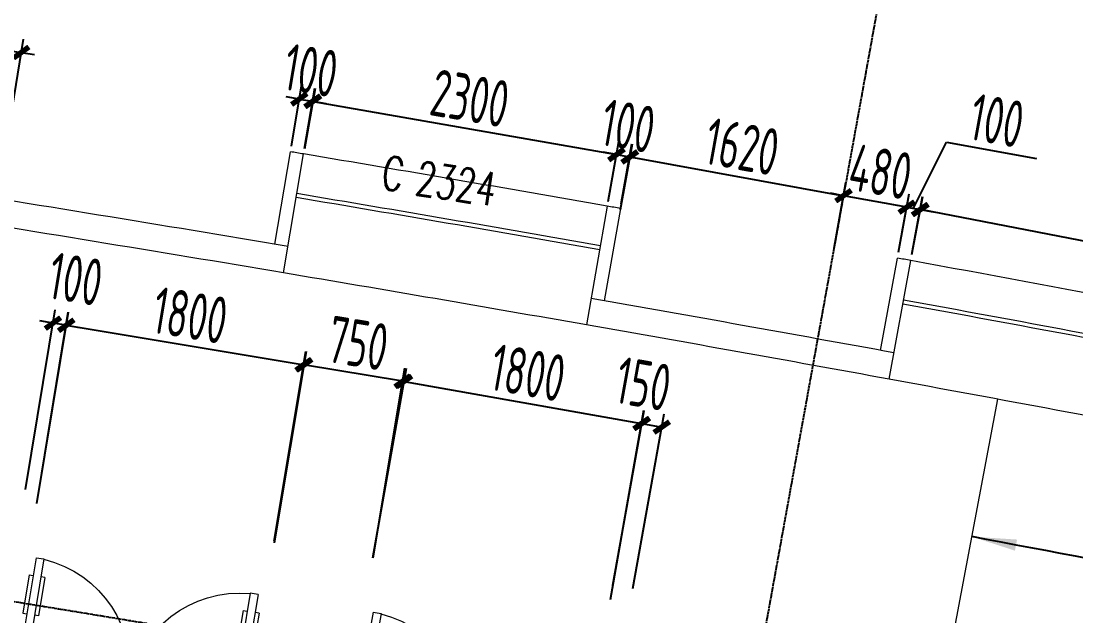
# Model space of a CAD drawing. Header units: millimetres. Extents: x 11515858 to 24947533, y -12784974 to -6116114.
# Drawn here: x 11829720 to 11837594, y -6381707 to -6377269 of the extents above; entities that cross this region are included whole.
import ezdxf
from ezdxf.enums import TextEntityAlignment as Align

# ---------------------------------------------------------------- set-up
doc = ezdxf.new("R2010")
doc.units = ezdxf.units.MM
doc.header["$LTSCALE"] = 10
for name, pattern in [('A2-RG-AXIS$0$CENTER', [2, 1.25, -0.25, 0.25, -0.25]), ('A2-RG-AXIS$0$DOTE', [2.42, 2, -0.2, 0.02, -0.2]), ('A2-RI-F2$0$DOT2', [0.125, 0, -0.125])]:
    doc.linetypes.add(name, pattern=pattern)
for name, color, linetype in [('A2-RB-F2$0$$34$A-DIMS-100', 1, 'Continuous'), ('A2-RB-F2$0$A-DIMS-100', 1, 'Continuous'), ('A2-RG-AXIS$0$A-GRID', 1, 'A2-RG-AXIS$0$CENTER'), ('A2-RI-F2$0$$0$AUDIT_D_120618114340-341', 1, 'Continuous'), ('A2-RI-F2$0$A-ROOF-EDGE', 2, 'Continuous'), ('A2-RI-F2$0$A-STRS', 50, 'Continuous'), ('A2-RI-F2$0$A-SYMB-DOOR', 4, 'Continuous'), ('A2-RI-F2$0$an-door', 2, 'Continuous'), ('A2-RI-F2$0$WINDOW_TEXT', 7, 'Continuous')]:
    doc.layers.add(name, color=color, linetype=linetype)
for name, color, linetype, lineweight in [('A2-RI-F2$0$A-ANNO-TEXT', 2, 'Continuous', 5), ('A2-RI-F2$0$A-DOOR', 32, 'Continuous', 5), ('A2-RI-F2$0$A-FLOR-OTLN', 4, 'A2-RI-F2$0$DOT2', 5), ('A2-RI-F2$0$A-FLOR-STRS', 2, 'Continuous', 5), ('A2-RI-F2$0$A-GLAZ', 140, 'Continuous', 5), ('A2-RI-F2$0$A-WALL', 7, 'Continuous', 5)]:
    doc.layers.add(name, color=color, linetype=linetype, lineweight=lineweight)
doc.styles.add('A2-RB-F2$0$$0$XD2008', font='hzs.shx', dxfattribs={"width": 0.7, "bigfont": 'hztxt.shx'})
doc.styles.add('A2-RB-F2$0$XD2008', font='hzs.shx', dxfattribs={"width": 0.7, "bigfont": 'hztxt.shx'})
doc.styles.add('A2-RI-F2$0$ECADI-TXT', font='simplex.shx', dxfattribs={"bigfont": 'hztxt.shx'})
doc.styles.add('A2-RI-F2$0$SIMPLEX', font='simplex.shx', dxfattribs={"width": 0.7})
doc.dimstyles.new('A2-RB-F2$0$$0$XD100$0', dxfattribs={"dimscale": 100, "dimtxt": 3.5, "dimasz": 1, "dimexe": 1, "dimexo": 2, "dimgap": 0.5, "dimtad": 1, "dimdec": 0, "dimdsep": 46, "dimtxsty": 'A2-RB-F2$0$$0$XD2008', "dimblk1": 'A2-RB-F2$0$$20$_ArchTick', "dimblk2": 'A2-RB-F2$0$$20$_ArchTick', "dimsah": 1, "dimcen": 2.5, "dimclrt": 4, "dimaunit": 1, "dimadec": 0, "dimazin": 0, "dimtfac": 1, "dimtdec": 0, "dimtix": 1, "dimtmove": 2, "dimatfit": 3, "dimfxl": 0, "dimtolj": 1, "dimtzin": 0, "dimarcsym": 0})
doc.dimstyles.new('A2-RB-F2$0$XD100$0', dxfattribs={"dimscale": 100, "dimtxt": 3.5, "dimasz": 1, "dimexe": 1, "dimexo": 2, "dimgap": 0.5, "dimtad": 1, "dimdec": 0, "dimdsep": 46, "dimtxsty": 'A2-RB-F2$0$XD2008', "dimblk1": 'A2-RB-F2$0$_ArchTick', "dimblk2": 'A2-RB-F2$0$_ArchTick', "dimsah": 1, "dimcen": 2.5, "dimclrt": 4, "dimaunit": 1, "dimadec": 0, "dimazin": 0, "dimtfac": 1, "dimtdec": 0, "dimtix": 1, "dimtmove": 1, "dimatfit": 3, "dimfxl": 0, "dimtolj": 1, "dimtzin": 0, "dimarcsym": 0})

# ---------------------------------------------------------------- blocks, each defined once
blk = doc.blocks.new('A2-RG-AXIS')
at = {"layer": 'A2-RG-AXIS$0$A-GRID', "linetype": 'A2-RG-AXIS$0$DOTE'}
blk.add_line((11829692, -6412654), (11836852.5, -6373096.9), dxfattribs=at)
for radius in [323300, 316700, 313400]:
    blk.add_arc((11778730.7, -6694178.7), radius, 75.589285, 95.407644, dxfattribs=at)
blk = doc.blocks.new('A2-RB-F2$0$$20$_ArchTick')
at = {"color": 0, "linetype": 'ByBlock', "const_width": 0.4}
blk.add_lwpolyline([(-0.5, -0.5), (0.5, 0.5)], dxfattribs=at)
blk = doc.blocks.new('*D1638')
at = {"layer": 'A2-RB-F2$0$$34$A-DIMS-100', "color": 0, "lineweight": -2, "ltscale": 3, "transparency": 16777216}
for p, q in [((11829837, -6380868.2), (11830074.3, -6379440.2)), ((11830057.9, -6379538.9), (11831833.6, -6379833.9)), ((11831612.8, -6381163.2), (11831850, -6379735.3))]:
    blk.add_line(p, q, dxfattribs=at)
at = {"layer": 'Defpoints', "color": 0, "ltscale": 3, "transparency": 16777216}
for p in [(11831833.6, -6379833.9), (11829804.2, -6381065.5), (11831580, -6381360.5)]:
    blk.add_point(p, dxfattribs=at)
at = {"layer": 'A2-RB-F2$0$$34$A-DIMS-100', "color": 0, "lineweight": -2, "ltscale": 3, "transparency": 16777216, "xscale": 100, "yscale": 100, "zscale": 100}
for p, rotation in [((11830057.9, -6379538.9), 170.565285652443), ((11831833.6, -6379833.9), 350.565285652443)]:
    blk.add_blockref('A2-RB-F2$0$$20$_ArchTick', p, dxfattribs=dict(at, rotation=rotation))
at = {"layer": 'A2-RB-F2$0$$34$A-DIMS-100', "color": 4, "ltscale": 3, "transparency": 16777216, "insert": (11830982.7, -6379464.4), "char_height": 350, "attachment_point": 5, "rotation": 350.56529, "style": 'A2-RB-F2$0$$0$XD2008'}
blk.add_mtext('\\A1;1800', dxfattribs=at)
blk = doc.blocks.new('*D1639')
at = {"layer": 'A2-RB-F2$0$$34$A-DIMS-100', "color": 0, "lineweight": -2, "ltscale": 3, "transparency": 16777216}
for p, q in [((11831609.7, -6381150.4), (11831845.1, -6379734.5)), ((11832568.3, -6379956.1), (11831828.7, -6379833.1)), ((11832349.3, -6381273.4), (11832584.7, -6379857.4))]:
    blk.add_line(p, q, dxfattribs=at)
at = {"layer": 'Defpoints', "color": 0, "ltscale": 3, "transparency": 16777216}
for p in [(11831828.7, -6379833.1), (11831576.9, -6381347.7), (11832316.5, -6381470.7)]:
    blk.add_point(p, dxfattribs=at)
at = {"layer": 'A2-RB-F2$0$$34$A-DIMS-100', "color": 0, "lineweight": -2, "ltscale": 3, "transparency": 16777216, "xscale": 100, "yscale": 100, "zscale": 100}
for p, rotation in [((11831828.7, -6379833.1), 170.5613517097624), ((11832568.3, -6379956.1), 350.5613517097623)]:
    blk.add_blockref('A2-RB-F2$0$$20$_ArchTick', p, dxfattribs=dict(at, rotation=rotation))
at = {"layer": 'A2-RB-F2$0$$34$A-DIMS-100', "color": 4, "ltscale": 3, "transparency": 16777216, "insert": (11832235.4, -6379672.6), "char_height": 350, "attachment_point": 5, "rotation": 350.56135, "style": 'A2-RB-F2$0$$0$XD2008'}
blk.add_mtext('\\A1;750', dxfattribs=at)
blk = doc.blocks.new('*D1640')
at = {"layer": 'A2-RB-F2$0$$34$A-DIMS-100', "color": 0, "lineweight": -2, "ltscale": 3, "transparency": 16777216}
for p, q in [((11832346.4, -6381272.8), (11832596.2, -6379859.4)), ((11832578.8, -6379957.9), (11834351.4, -6380271.2)), ((11834119, -6381586.1), (11834368.8, -6380172.7))]:
    blk.add_line(p, q, dxfattribs=at)
at = {"layer": 'Defpoints', "color": 0, "ltscale": 3, "transparency": 16777216}
for p in [(11834351.4, -6380271.2), (11832311.6, -6381469.8), (11834084.2, -6381783.1)]:
    blk.add_point(p, dxfattribs=at)
at = {"layer": 'A2-RB-F2$0$$34$A-DIMS-100', "color": 0, "lineweight": -2, "ltscale": 3, "transparency": 16777216, "xscale": 100, "yscale": 100, "zscale": 100}
for p, rotation in [((11832578.8, -6379957.9), 169.9776083506145), ((11834351.4, -6380271.2), 349.9776083506145)]:
    blk.add_blockref('A2-RB-F2$0$$20$_ArchTick', p, dxfattribs=dict(at, rotation=rotation))
at = {"layer": 'A2-RB-F2$0$$34$A-DIMS-100', "color": 4, "ltscale": 3, "transparency": 16777216, "insert": (11833504.2, -6379893), "char_height": 350, "attachment_point": 5, "rotation": 349.97761, "style": 'A2-RB-F2$0$$0$XD2008'}
blk.add_mtext('\\A1;1800', dxfattribs=at)
blk = doc.blocks.new('*D1641')
at = {"layer": 'A2-RB-F2$0$$34$A-DIMS-100', "color": 0, "lineweight": -2, "ltscale": 3, "transparency": 16777216}
for p, q in [((11834137.6, -6381477.2), (11834372.1, -6380173.3)), ((11834285.7, -6381503.8), (11834520.2, -6380200)), ((11834354.4, -6380271.8), (11834502.5, -6380298.4))]:
    blk.add_line(p, q, dxfattribs=at)
at = {"layer": 'Defpoints', "color": 0, "ltscale": 3, "transparency": 16777216}
for p in [(11834502.5, -6380298.4), (11834102.2, -6381674.1), (11834250.2, -6381700.7)]:
    blk.add_point(p, dxfattribs=at)
at = {"layer": 'A2-RB-F2$0$$34$A-DIMS-100', "color": 0, "lineweight": -2, "ltscale": 3, "transparency": 16777216, "xscale": 100, "yscale": 100, "zscale": 100}
for p, rotation in [((11834354.4, -6380271.8), 169.8036485705996), ((11834502.5, -6380298.4), 349.8036485705996)]:
    blk.add_blockref('A2-RB-F2$0$$20$_ArchTick', p, dxfattribs=dict(at, rotation=rotation))
at = {"layer": 'A2-RB-F2$0$$34$A-DIMS-100', "color": 4, "ltscale": 3, "transparency": 16777216, "insert": (11834365.5, -6379976), "char_height": 350, "attachment_point": 5, "rotation": 349.80365, "style": 'A2-RB-F2$0$$0$XD2008'}
blk.add_mtext('\\A1;150', dxfattribs=at)
blk = doc.blocks.new('*D1642')
at = {"layer": 'A2-RB-F2$0$$34$A-DIMS-100', "color": 0, "lineweight": -2, "ltscale": 3, "transparency": 16777216}
for p, q in [((11829753.2, -6380763), (11829974.3, -6379423.7)), ((11829851.8, -6380779.2), (11830072.9, -6379440)), ((11829958, -6379522.4), (11829859.3, -6379506.1)), ((11830056.6, -6379538.7), (11829958, -6379522.4)), ((11830056.6, -6379538.7), (11830155.3, -6379554.9))]:
    blk.add_line(p, q, dxfattribs=at)
at = {"layer": 'Defpoints', "color": 0, "ltscale": 3, "transparency": 16777216}
for p in [(11829958, -6379522.4), (11829720.6, -6380960.3), (11829819.2, -6380976.6)]:
    blk.add_point(p, dxfattribs=at)
at = {"layer": 'A2-RB-F2$0$$34$A-DIMS-100', "color": 0, "lineweight": -2, "ltscale": 3, "transparency": 16777216, "xscale": 100, "yscale": 100, "zscale": 100}
for p, rotation in [((11829958, -6379522.4), 350.6253598082517), ((11830056.6, -6379538.7), 170.6253598082517)]:
    blk.add_blockref('A2-RB-F2$0$$20$_ArchTick', p, dxfattribs=dict(at, rotation=rotation))
at = {"layer": 'A2-RB-F2$0$$34$A-DIMS-100', "color": 4, "ltscale": 3, "transparency": 16777216, "insert": (11830128.1, -6379194), "char_height": 350, "attachment_point": 5, "rotation": 350.62536, "style": 'A2-RB-F2$0$$0$XD2008'}
blk.add_mtext('\\A1;100', dxfattribs=at)
blk = doc.blocks.new('A2-RB-F2$0$_ArchTick')
at = {"color": 0, "linetype": 'ByBlock', "const_width": 0.4}
blk.add_lwpolyline([(-0.5, -0.5), (0.5, 0.5)], dxfattribs=at)
blk = doc.blocks.new('*D1957')
at = {"layer": 'A2-RB-F2$0$A-DIMS-100', "color": 0, "lineweight": -2, "transparency": 16777216}
for p, q in [((11836381.4, -6378665.8), (11836628, -6378171.7)), ((11836628, -6378171.7), (11837300.2, -6378294.5)), ((11836270.8, -6378992.6), (11836350.1, -6378558.5)), ((11836369.2, -6379010.6), (11836448.5, -6378576.4)), ((11836332.2, -6378656.8), (11836233.8, -6378638.9)), ((11836332.2, -6378656.8), (11836430.5, -6378674.8)), ((11836332.2, -6378656.8), (11836430.5, -6378674.8)), ((11836430.5, -6378674.8), (11836528.9, -6378692.8))]:
    blk.add_line(p, q, dxfattribs=at)
at = {"layer": 'Defpoints', "color": 0, "transparency": 16777216}
for p in [(11836430.5, -6378674.8), (11836234.9, -6379189.3), (11836333.2, -6379207.3)]:
    blk.add_point(p, dxfattribs=at)
at = {"layer": 'A2-RB-F2$0$A-DIMS-100', "color": 0, "lineweight": -2, "transparency": 16777216, "xscale": 100, "yscale": 100, "zscale": 100}
for p, rotation in [((11836332.2, -6378656.8), 349.6448281585569), ((11836430.5, -6378674.8), 169.6448281585569)]:
    blk.add_blockref('A2-RB-F2$0$_ArchTick', p, dxfattribs=dict(at, rotation=rotation))
at = {"layer": 'A2-RB-F2$0$A-DIMS-100', "color": 4, "transparency": 16777216, "insert": (11837004.6, -6378011.7), "char_height": 350, "attachment_point": 5, "rotation": 349.64483, "style": 'A2-RB-F2$0$XD2008'}
blk.add_mtext('\\A1;100', dxfattribs=at)
blk = doc.blocks.new('*D1958')
at = {"layer": 'A2-RB-F2$0$A-DIMS-100', "color": 0, "lineweight": -2, "transparency": 16777216}
for p, q in [((11835826.4, -6378754.9), (11835877.5, -6378472.9)), ((11835859.7, -6378571.3), (11835761.3, -6378553.4)), ((11836331.6, -6378656.9), (11835859.7, -6378571.3)), ((11836298.3, -6378840.6), (11836349.5, -6378558.5)), ((11836331.6, -6378656.9), (11836430, -6378674.8))]:
    blk.add_line(p, q, dxfattribs=at)
at = {"layer": 'Defpoints', "color": 0, "transparency": 16777216}
for p in [(11835859.7, -6378571.3), (11835790.7, -6378951.7), (11836262.6, -6379037.3)]:
    blk.add_point(p, dxfattribs=at)
at = {"layer": 'A2-RB-F2$0$A-DIMS-100', "color": 0, "lineweight": -2, "transparency": 16777216, "xscale": 100, "yscale": 100, "zscale": 100}
for p, rotation in [((11835859.7, -6378571.3), 349.7176528162459), ((11836331.6, -6378656.9), 169.7176528162459)]:
    blk.add_blockref('A2-RB-F2$0$_ArchTick', p, dxfattribs=dict(at, rotation=rotation))
at = {"layer": 'A2-RB-F2$0$A-DIMS-100', "color": 4, "transparency": 16777216, "insert": (11836135.8, -6378392.7), "char_height": 350, "attachment_point": 5, "rotation": 349.71765, "style": 'A2-RB-F2$0$XD2008'}
blk.add_mtext('\\A1;480', dxfattribs=at)
blk = doc.blocks.new('*D1959')
at = {"layer": 'A2-RB-F2$0$A-DIMS-100', "color": 0, "lineweight": -2, "transparency": 16777216}
for p, q in [((11836369.1, -6379010.6), (11836452.8, -6378577.2)), ((11842620.1, -6379869.3), (11836433.8, -6378675.4)), ((11842555.4, -6380204.5), (11842639, -6379771.1))]:
    blk.add_line(p, q, dxfattribs=at)
at = {"layer": 'Defpoints', "color": 0, "transparency": 16777216}
for p in [(11836433.8, -6378675.4), (11836331.2, -6379206.9), (11842517.5, -6380400.9)]:
    blk.add_point(p, dxfattribs=at)
at = {"layer": 'A2-RB-F2$0$A-DIMS-100', "color": 0, "lineweight": -2, "transparency": 16777216, "xscale": 100, "yscale": 100, "zscale": 100}
for p, rotation in [((11836433.8, -6378675.4), 169.0765366442314), ((11842620.1, -6379869.3), 349.0765366442314)]:
    blk.add_blockref('A2-RB-F2$0$_ArchTick', p, dxfattribs=dict(at, rotation=rotation))
at = {"layer": 'A2-RB-F2$0$A-DIMS-100', "color": 4, "transparency": 16777216, "insert": (11839569.6, -6379051.4), "char_height": 350, "attachment_point": 5, "rotation": 349.07654, "style": 'A2-RB-F2$0$XD2008'}
blk.add_mtext('\\A1;6300', dxfattribs=at)
blk = doc.blocks.new('*D1905')
at = {"layer": 'A2-RB-F2$0$A-DIMS-100', "color": 0, "lineweight": -2, "transparency": 16777216}
for p, q in [((11831738, -6378201.6), (11831813.6, -6377751.7)), ((11831836.6, -6378218.2), (11831912.2, -6377768.3)), ((11831797, -6377850.3), (11831698.4, -6377833.7)), ((11831797, -6377850.3), (11831895.6, -6377866.9)), ((11831895.6, -6377866.9), (11831994.3, -6377883.4))]:
    blk.add_line(p, q, dxfattribs=at)
at = {"layer": 'Defpoints', "color": 0, "transparency": 16777216}
for p in [(11831895.6, -6377866.9), (11831704.8, -6378398.9), (11831803.4, -6378415.5)]:
    blk.add_point(p, dxfattribs=at)
at = {"layer": 'A2-RB-F2$0$A-DIMS-100', "color": 0, "lineweight": -2, "transparency": 16777216, "xscale": 100, "yscale": 100, "zscale": 100}
for p, rotation in [((11831797, -6377850.3), 350.4588747929772), ((11831895.6, -6377866.9), 170.4588747929771)]:
    blk.add_blockref('A2-RB-F2$0$_ArchTick', p, dxfattribs=dict(at, rotation=rotation))
at = {"layer": 'A2-RB-F2$0$A-DIMS-100', "color": 4, "transparency": 16777216, "insert": (11831883.6, -6377636.7), "char_height": 350, "attachment_point": 5, "rotation": 350.45887, "style": 'A2-RB-F2$0$XD2008'}
blk.add_mtext('\\A1;100', dxfattribs=at)
blk = doc.blocks.new('*D1906')
at = {"layer": 'A2-RB-F2$0$A-DIMS-100', "color": 0, "lineweight": -2, "transparency": 16777216}
for p, q in [((11831838, -6378218.5), (11831916.9, -6377769.1)), ((11831899.6, -6377867.6), (11834165, -6378265.1)), ((11834103.4, -6378616), (11834182.3, -6378166.6))]:
    blk.add_line(p, q, dxfattribs=at)
at = {"layer": 'Defpoints', "color": 0, "transparency": 16777216}
for p in [(11834165, -6378265.1), (11831803.4, -6378415.5), (11834068.9, -6378813)]:
    blk.add_point(p, dxfattribs=at)
at = {"layer": 'A2-RB-F2$0$A-DIMS-100', "color": 0, "lineweight": -2, "transparency": 16777216, "xscale": 100, "yscale": 100, "zscale": 100}
for p, rotation in [((11831899.6, -6377867.6), 170.0473687682599), ((11834165, -6378265.1), 350.04736876826)]:
    blk.add_blockref('A2-RB-F2$0$_ArchTick', p, dxfattribs=dict(at, rotation=rotation))
at = {"layer": 'A2-RB-F2$0$A-DIMS-100', "color": 4, "transparency": 16777216, "insert": (11833071.2, -6377844.7), "char_height": 350, "attachment_point": 5, "rotation": 350.04737, "style": 'A2-RB-F2$0$XD2008'}
blk.add_mtext('\\A1;2300', dxfattribs=at)
blk = doc.blocks.new('*D1907')
at = {"layer": 'A2-RB-F2$0$A-DIMS-100', "color": 0, "lineweight": -2, "transparency": 16777216}
for p, q in [((11834102.4, -6378615.8), (11834181.3, -6378166.4)), ((11834200.9, -6378633.1), (11834279.8, -6378183.7)), ((11834164, -6378264.9), (11834065.5, -6378247.6)), ((11834164, -6378264.9), (11834262.5, -6378282.2)), ((11834262.5, -6378282.2), (11834361, -6378299.5))]:
    blk.add_line(p, q, dxfattribs=at)
at = {"layer": 'Defpoints', "color": 0, "transparency": 16777216}
for p in [(11834262.5, -6378282.2), (11834067.9, -6378812.8), (11834166.4, -6378830.1)]:
    blk.add_point(p, dxfattribs=at)
at = {"layer": 'A2-RB-F2$0$A-DIMS-100', "color": 0, "lineweight": -2, "transparency": 16777216, "xscale": 100, "yscale": 100, "zscale": 100}
for p, rotation in [((11834164, -6378264.9), 350.047368768207), ((11834262.5, -6378282.2), 170.047368768207)]:
    blk.add_blockref('A2-RB-F2$0$_ArchTick', p, dxfattribs=dict(at, rotation=rotation))
at = {"layer": 'A2-RB-F2$0$A-DIMS-100', "color": 4, "transparency": 16777216, "insert": (11834252.1, -6378051.9), "char_height": 350, "attachment_point": 5, "rotation": 350.04737, "style": 'A2-RB-F2$0$XD2008'}
blk.add_mtext('\\A1;100', dxfattribs=at)
blk = doc.blocks.new('*D1908')
at = {"layer": 'A2-RB-F2$0$A-DIMS-100', "color": 0, "lineweight": -2, "transparency": 16777216}
for p, q in [((11834194.4, -6378675.1), (11834283.2, -6378184.3)), ((11834265.4, -6378282.7), (11835859.5, -6378571.3)), ((11835788.5, -6378963.7), (11835877.3, -6378472.9))]:
    blk.add_line(p, q, dxfattribs=at)
at = {"layer": 'Defpoints', "color": 0, "transparency": 16777216}
for p in [(11835859.5, -6378571.3), (11834158.8, -6378871.9), (11835752.9, -6379160.5)]:
    blk.add_point(p, dxfattribs=at)
at = {"layer": 'A2-RB-F2$0$A-DIMS-100', "color": 0, "lineweight": -2, "transparency": 16777216, "xscale": 100, "yscale": 100, "zscale": 100}
for p, rotation in [((11834265.4, -6378282.7), 169.7406261485953), ((11835859.5, -6378571.3), 349.7406261485953)]:
    blk.add_blockref('A2-RB-F2$0$_ArchTick', p, dxfattribs=dict(at, rotation=rotation))
at = {"layer": 'A2-RB-F2$0$A-DIMS-100', "color": 4, "transparency": 16777216, "insert": (11835102.6, -6378205.6), "char_height": 350, "attachment_point": 5, "rotation": 349.74063, "style": 'A2-RB-F2$0$XD2008'}
blk.add_mtext('\\A1;1620', dxfattribs=at)
blk = doc.blocks.new('*D1910')
at = {"layer": 'A2-RB-F2$0$A-DIMS-100', "color": 0, "lineweight": -2, "transparency": 16777216}
for p, q in [((11828949.4, -6377890.8), (11829045.5, -6377293)), ((11829029.6, -6377391.7), (11828930.9, -6377375.9)), ((11829029.6, -6377391.7), (11829721.1, -6377502.8)), ((11829640.9, -6378001.9), (11829737, -6377404.1)), ((11829721.1, -6377502.8), (11829819.8, -6377518.7))]:
    blk.add_line(p, q, dxfattribs=at)
at = {"layer": 'Defpoints', "color": 0, "transparency": 16777216}
for p in [(11829721.1, -6377502.8), (11828917.7, -6378088.3), (11829609.2, -6378199.3)]:
    blk.add_point(p, dxfattribs=at)
at = {"layer": 'A2-RB-F2$0$A-DIMS-100', "color": 0, "lineweight": -2, "transparency": 16777216, "xscale": 100, "yscale": 100, "zscale": 100}
for p, rotation in [((11829029.6, -6377391.7), 350.8747494873496), ((11829721.1, -6377502.8), 170.8747494873497)]:
    blk.add_blockref('A2-RB-F2$0$_ArchTick', p, dxfattribs=dict(at, rotation=rotation))
at = {"layer": 'A2-RB-F2$0$A-DIMS-100', "color": 4, "transparency": 16777216, "insert": (11829411, -6377225.1), "char_height": 350, "attachment_point": 5, "rotation": 350.87475, "style": 'A2-RB-F2$0$XD2008'}
blk.add_mtext('\\A1;700', dxfattribs=at)
blk = doc.blocks.new('A2-RI-F2$0$$DorLib2D$00000011')
for p, q in [((-0.4667, 0.4709), (-0.4667, -0.0625)), ((-0.4667, 0.4709), (-0.4333, 0.4709)), ((-0.4333, 0.4709), (-0.4333, 0.0042)), ((0.4333, 0.4709), (0.4333, 0.0042)), ((0.4667, 0.4709), (0.4333, 0.4709)), ((0.4667, 0.4709), (0.4667, -0.0625)), ((-0.4833, 0.3962), (-0.4667, 0.3962)), ((-0.4167, 0.3962), (-0.4333, 0.3962)), ((0.4167, 0.3962), (0.4333, 0.3962)), ((0.4833, 0.3962), (0.4667, 0.3962)), ((-0.4833, 0.2346), (-0.4667, 0.2346)), ((-0.4167, 0.2346), (-0.4333, 0.2346)), ((0.4167, 0.2346), (0.4333, 0.2346)), ((0.4833, 0.2346), (0.4667, 0.2346)), ((-0.5, 0.0042), (-0.4333, 0.0042)), ((-0.5, 0.0042), (-0.5, -0.0625)), ((0.5, 0.0042), (0.4333, 0.0042)), ((0.5, 0.0042), (0.5, -0.0625)), ((-0.5, -0.0625), (-0.4667, -0.0625)), ((0.5, -0.0625), (0.4667, -0.0625))]:
    blk.add_line(p, q)
at = {"lineweight": 13}
for p, q in [((-0.4833, 0.3962), (-0.4833, 0.2346)), ((-0.4167, 0.3962), (-0.4167, 0.2346)), ((0.4167, 0.3962), (0.4167, 0.2346)), ((0.4833, 0.3962), (0.4833, 0.2346))]:
    blk.add_line(p, q, dxfattribs=at)
for centre, start, end in [((-0.4667, 0.0042), 0, 85.904), ((0.4667, 0.0042), 94.096, 180)]:
    blk.add_arc(centre, 0.4667, start, end, dxfattribs=at)
blk = doc.blocks.new('A2-RI-F2$0$door-doublewing')
at = {"layer": 'A2-RI-F2$0$A-DOOR', "color": 4, "xscale": -0.9999999999999998, "rotation": 180}
blk.add_blockref('A2-RI-F2$0$$DorLib2D$00000011', (0, -0.0291), dxfattribs=at)
at = {"layer": 'A2-RI-F2$0$WINDOW_TEXT', "style": 'A2-RI-F2$0$SIMPLEX', "flags": 9}
blk.add_attdef('A', text='', height=1, dxfattribs=at).set_placement((0, 1.5), align=Align.MIDDLE)
blk = doc.blocks.new('A2-RI-F2$0$Bay 2')
at = {"layer": 'A2-RI-F2$0$A-FLOR-OTLN', "linetype": 'Continuous'}
for radius in [320350, 319450]:
    blk.add_arc((15603.1, -319068.7), radius, 92.388185, 92.799647, dxfattribs=at)
at = {"layer": 'A2-RI-F2$0$A-GLAZ'}
for radius in [320050, 320020]:
    blk.add_arc((15603.1, -319068.7), radius, 92.388185, 92.799647, dxfattribs=at)
at = {"layer": 'A2-RI-F2$0$A-WALL'}
for p, q in [((2254.2, 1003), (2291.7, 103.8)), ((2354.1, 1007.2), (2383.3, 307.8)), ((-109.6, 194.9), (-143.8, 894)), ((0, 0), (-44, 898.9))]:
    blk.add_line(p, q, dxfattribs=at)
for start, end in [(92.3703, 92.388185), (92.799647, 92.817532)]:
    blk.add_arc((15603.1, -319068.7), 320350, start, end, dxfattribs=at)
blk = doc.blocks.new('A2-RI-F2$0$Big Bay 1')
at = {"layer": 'A2-RI-F2$0$A-FLOR-OTLN', "linetype": 'Continuous'}
for radius, start in [(320350, 84.984209), (319450, 85.086693)]:
    blk.add_arc((-21072, -318754.3), radius, start, 86.217831, dxfattribs=at)
at = {"layer": 'A2-RI-F2$0$A-GLAZ'}
for radius, start in [(320020, 85.086693), (320050, 85.086518)]:
    blk.add_arc((-21072, -318754.3), radius, start, 86.217831, dxfattribs=at)
at = {"layer": 'A2-RI-F2$0$A-WALL'}
for p, q in [((-86.6, 206.2), (-40.4, 904.6)), ((0, 0), (59.4, 898)), ((6339.7, 119.2), (6936.3, 369)), ((6974.7, -337), (7035.9, 360.3)), ((6339.7, 119.2), (6288.4, -478))]:
    blk.add_line(p, q, dxfattribs=at)
for start, end in [(86.217831, 86.235716), (84.966323, 84.984209)]:
    blk.add_arc((-21072, -318754.3), 320350, start, end, dxfattribs=at)
blk = doc.blocks.new('A2-RI-F2$0$ECADI-TAG-DOOR')
blk = doc.blocks.new('A2-RB-F2')
at = {"layer": 'A2-RB-F2$0$$34$A-DIMS-100', "ltscale": 3}
for base, p1, p2, angle, picture, middle in [((11829958, -6379522.4), (11829819.2, -6380976.6), (11829720.6, -6380960.3), 170.62536, '*D1642', (11830128.1, -6379194)), ((11834502.5, -6380298.4), (11834102.2, -6381674.1), (11834250.2, -6381700.7), 349.80365, '*D1641', (11834365.5, -6379976))]:
    dim = blk.add_linear_dim(base=base, p1=p1, p2=p2, angle=angle, dimstyle='A2-RB-F2$0$$0$XD100$0', dxfattribs=at)
    dim.commit()
    dim.dimension.update_dxf_attribs({"geometry": picture, "text_midpoint": middle, "dimtype": 129})
for p1, p2, distance, picture, middle in [((11829804.2, -6381065.5), (11831580, -6381360.5), 1547.5, '*D1638', (11830982.7, -6379464.4)), ((11832316.5, -6381470.7), (11831576.9, -6381347.7), -1535.4, '*D1639', (11832235.4, -6379672.6)), ((11832311.6, -6381469.8), (11834084.2, -6381783.1), 1535.3, '*D1640', (11833504.2, -6379893))]:
    dim = blk.add_aligned_dim(p1=p1, p2=p2, distance=distance, dimstyle='A2-RB-F2$0$$0$XD100$0', dxfattribs=at)
    dim.commit()
    dim.dimension.update_dxf_attribs({"geometry": picture, "text_midpoint": middle})
at = {"layer": 'A2-RB-F2$0$A-DIMS-100'}
for p1, p2, distance, picture, middle in [((11828917.7, -6378088.3), (11829609.2, -6378199.3), 705.4, '*D1910', (11829411, -6377225.1)), ((11831704.8, -6378398.9), (11831803.4, -6378415.5), 556.3, '*D1905', (11831883.6, -6377636.7)), ((11831803.4, -6378415.5), (11834068.9, -6378813), 556.3, '*D1906', (11833071.2, -6377844.7)), ((11834067.9, -6378812.8), (11834166.4, -6378830.1), 556.3, '*D1907', (11834252.1, -6378051.9)), ((11834158.8, -6378871.9), (11835752.9, -6379160.5), 598.8, '*D1908', (11835102.6, -6378205.6)), ((11836262.6, -6379037.3), (11835790.7, -6378951.7), -386.6, '*D1958', (11836135.8, -6378392.7)), ((11842517.5, -6380400.9), (11836331.2, -6379206.9), -541.3, '*D1959', (11839569.6, -6379051.4))]:
    dim = blk.add_aligned_dim(p1=p1, p2=p2, distance=distance, dimstyle='A2-RB-F2$0$XD100$0', dxfattribs=at)
    dim.commit()
    dim.dimension.update_dxf_attribs({"geometry": picture, "text_midpoint": middle})
dim = blk.add_linear_dim(base=(11836430.5, -6378674.8), p1=(11836234.9, -6379189.3), p2=(11836333.2, -6379207.3), angle=349.64483, dimstyle='A2-RB-F2$0$XD100$0', dxfattribs=at)
dim.commit()
dim.dimension.update_dxf_attribs({"geometry": '*D1957', "text_midpoint": (11836677.2, -6378180.7), "dimtype": 129})
blk = doc.blocks.new('A2-RI-F2')
at = {"layer": 'A2-RI-F2$0$$0$AUDIT_D_120618114340-341'}
blk.add_arc((11778059.2, -6693691.3), 318050, 78.056781, 79.353921, dxfattribs=at)
at = {"layer": 'A2-RI-F2$0$$0$AUDIT_D_120618114340-341', "extrusion": (0, 0, -1)}
blk.add_solid([(-11837139.2, -6381220.3), (-11837155, -6381137.7), (-11836816.3, -6381115.8)], dxfattribs=at)
at = {"layer": 'A2-RI-F2$0$A-ANNO-TEXT'}
blk.add_line((11837009.2, -6380089.7), (11836622.3, -6382147.8), dxfattribs=at)
at = {"layer": 'A2-RI-F2$0$A-ROOF-EDGE'}
for points in [[(11805527.6, -6374951.5), (11805733, -6371757.5, -0.006311), (11817296.7, -6372934.6), (11817357.2, -6372439.1, -0.024818), (11849205.5, -6377885), (11848174.4, -6382163.2)], [(11805726.9, -6374968.3), (11805919.4, -6371974.9, -0.006307), (11817471.1, -6373155.9), (11817531.5, -6372661.6, -0.024061), (11848966.7, -6378022.2), (11847979.1, -6382119.8)]]:
    blk.add_lwpolyline(points, format="xyb", dxfattribs=at)
at = {"layer": 'A2-RI-F2$0$A-WALL'}
for radius, start, end in [(319650, 80.459148, 80.973434), (319450, 80.459148, 80.973434), (319650, 79.636181, 80.047643), (319450, 79.636181, 80.047643)]:
    blk.add_arc((11778730.7, -6694178.7), radius, start, end, dxfattribs=at)
at = {"layer": 'A2-RI-F2$0$an-door'}
blk.add_arc((11778730.7, -6694178.7), 315950, 80.37874, 83.10275, dxfattribs=at)
for name, p, rotation in [('A2-RI-F2$0$Bay 2', (11831679.8, -6379147.6), 347.6591833810687), ('A2-RI-F2$0$Big Bay 1', (11836199.1, -6379940.6), 353.4180549574475)]:
    blk.add_blockref(name, p, dxfattribs=dict(rotation=rotation))
at = {"layer": 'A2-RI-F2$0$A-DOOR'}
for p, xscale, yscale, zscale, rotation in [((11830512.8, -6382298.3), 1799.999999997249, 1799.999999997249, 1799.999999997249, 170.5652710051216), ((11833018.5, -6382711.7), 1799.999999997246, 1799.999999997246, 1799.999999997246, 169.9776083506428)]:
    blk.add_blockref('A2-RI-F2$0$door-doublewing', p, dxfattribs=dict(at, xscale=xscale, yscale=yscale, zscale=zscale, rotation=rotation))
at = {"layer": 'A2-RI-F2$0$A-FLOR-STRS'}
blk.add_blockref('A2-RG-AXIS', (0, 0), dxfattribs=at)
at = {"layer": 'A2-RI-F2$0$A-STRS', "linetype": 'Continuous'}
blk.add_blockref('A2-RB-F2', (0, 0), dxfattribs=at)
at = {"layer": 'A2-RI-F2$0$A-SYMB-DOOR'}
ref = blk.add_blockref('A2-RI-F2$0$ECADI-TAG-DOOR', (11832675.8, -6379296.2, -333.3), dxfattribs=dict(at, xscale=99.99999999936476, yscale=99.99999999936476, zscale=99.99999999936476, rotation=351.4249002255398))
ref.add_attrib('门窗主编号1', 'C', dxfattribs={"height": 250, "rotation": 351.4249, "style": 'A2-RI-F2$0$ECADI-TXT', "width": 0.7}).set_placement((11832557, -6378541.6, -333.3), align=Align.RIGHT)
ref.add_attrib('门窗主编号2', '2324', (11832654.2, -6378560.5), dxfattribs={"height": 250, "rotation": 351.4249, "style": 'A2-RI-F2$0$ECADI-TXT', "width": 0.7})

msp = doc.modelspace()

# ---------------------------------------------------------------- block references
for name in ['A2-RI-F2', 'A2-RB-F2', 'A2-RG-AXIS']:
    msp.add_blockref(name, (0, 0))

doc.saveas('drawing.dxf')
